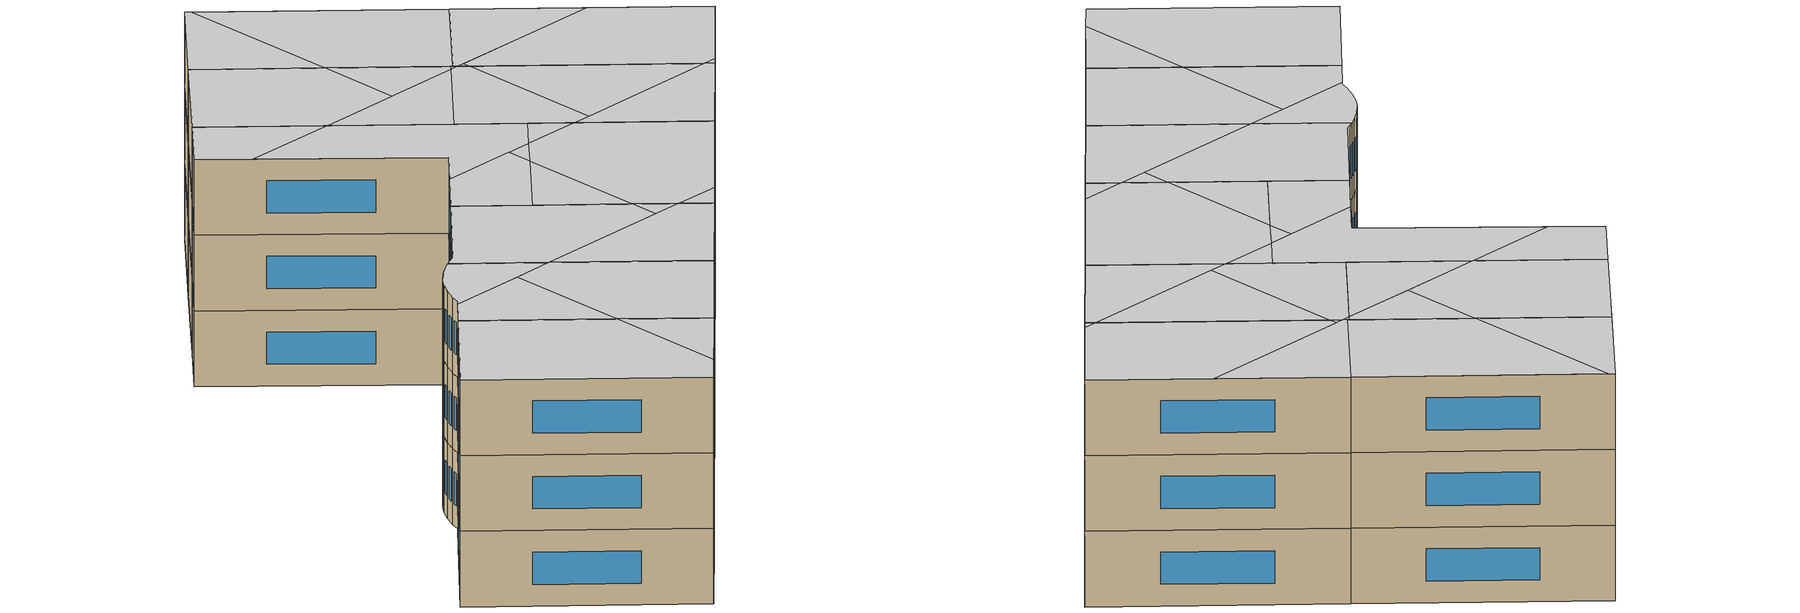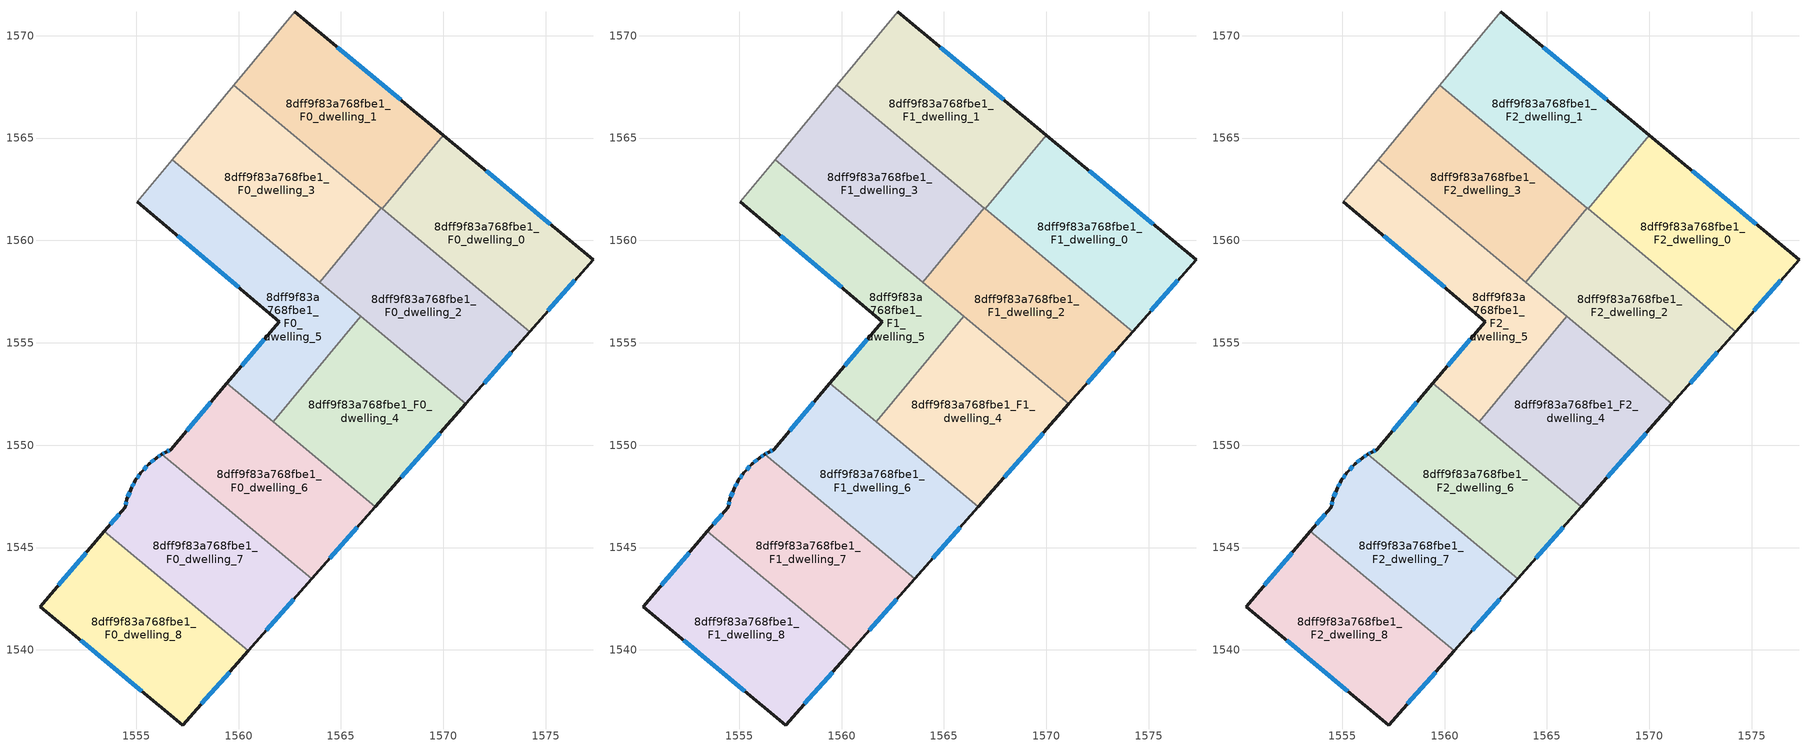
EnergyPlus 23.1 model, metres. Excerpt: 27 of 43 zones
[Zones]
8dff9f83a768fbe1_F0_dwelling_0
 floor ground (EU_floor_Construction): 1577.31,1559.06 1574.22,1555.55 1567.02,1561.54 1570,1565.13 z0
 wall outside (EU_wall_Construction): 1574.22,1555.55 1577.31,1559.06 1570,1565.13 z0:3
 wall to 8dff9f83a768fbe1_F0_dwelling_1 (EU_wall_Construction): 1570,1565.13 1567.02,1561.54 z0:3
 wall to 8dff9f83a768fbe1_F0_dwelling_2 (EU_wall_Construction): 1567.02,1561.54 1574.22,1555.55 z0:3
 window (EU_Window_Construction): 1575.22,1560.79 1572.09,1563.4 / 1575.1,1556.55 1576.43,1558.06 z0.86:2.14
8dff9f83a768fbe1_F0_dwelling_1
 floor ground (EU_floor_Construction): 1570,1565.13 1567.02,1561.54 1559.76,1567.57 1562.74,1571.17 z0
 wall outside (EU_wall_Construction): 1570,1565.13 1562.74,1571.17 z0:3
 wall adiabatic (EU_wall_Construction): 1562.74,1571.17 1559.76,1567.57 z0:3
 wall to 8dff9f83a768fbe1_F0_dwelling_3 (EU_wall_Construction): 1559.76,1567.57 1566.97,1561.58 z0:3
 wall to 8dff9f83a768fbe1_F0_dwelling_2 (EU_wall_Construction): 1566.97,1561.58 1567.02,1561.54 z0:3
 window (EU_Window_Construction): 1567.93,1566.86 1564.82,1569.45 z0.86:2.14
8dff9f83a768fbe1_F0_dwelling_2
 floor ground (EU_floor_Construction): 1574.22,1555.55 1571.11,1552.02 1563.96,1557.96 1566.97,1561.58 z0
 wall outside (EU_wall_Construction): 1571.11,1552.02 1574.22,1555.55 z0:3
 wall to 8dff9f83a768fbe1_F0_dwelling_4 (EU_wall_Construction): 1565.97,1556.29 1571.11,1552.02 z0:3
 wall to 8dff9f83a768fbe1_F0_dwelling_3 (EU_wall_Construction): 1566.97,1561.58 1563.96,1557.96 z0:3
 wall to 8dff9f83a768fbe1_F0_dwelling_5 (EU_wall_Construction): 1563.96,1557.96 1565.97,1556.29 z0:3
 window (EU_Window_Construction): 1572,1553.03 1573.33,1554.54 z0.86:2.14
8dff9f83a768fbe1_F0_dwelling_3
 floor ground (EU_floor_Construction): 1566.97,1561.58 1563.96,1557.96 1556.75,1563.95 1559.76,1567.57 z0
 wall adiabatic (EU_wall_Construction): 1559.76,1567.57 1556.75,1563.95 z0:3
 wall to 8dff9f83a768fbe1_F0_dwelling_5 (EU_wall_Construction): 1556.75,1563.95 1563.96,1557.96 z0:3
8dff9f83a768fbe1_F0_dwelling_4
 floor ground (EU_floor_Construction): 1571.11,1552.02 1566.68,1546.99 1561.69,1551.14 1565.97,1556.29 z0
 wall outside (EU_wall_Construction): 1566.68,1546.99 1571.11,1552.02 z0:3
 wall to 8dff9f83a768fbe1_F0_dwelling_5 (EU_wall_Construction): 1565.97,1556.29 1561.69,1551.14 z0:3
 wall to 8dff9f83a768fbe1_F0_dwelling_6 (EU_wall_Construction): 1561.69,1551.14 1566.68,1546.99 z0:3
 window (EU_Window_Construction): 1567.94,1548.43 1569.84,1550.58 z0.86:2.14
8dff9f83a768fbe1_F0_dwelling_5
 floor ground (EU_floor_Construction): 1565.97,1556.29 1561.69,1551.14 1559.43,1553.02 1561.98,1556.03 1555.05,1561.89 1556.75,1563.95 z0
 wall outside (EU_wall_Construction): 1555.05,1561.89 1561.98,1556.03 1559.43,1553.02 z0:3
 wall adiabatic (EU_wall_Construction): 1556.75,1563.95 1555.05,1561.89 z0:3
 wall to 8dff9f83a768fbe1_F0_dwelling_6 (EU_wall_Construction): 1559.43,1553.02 1561.69,1551.14 z0:3
 window (EU_Window_Construction): 1561.25,1555.17 1560.16,1553.88 / 1557.03,1560.22 1560,1557.71 z0.86:2.14
8dff9f83a768fbe1_F0_dwelling_6
 floor ground (EU_floor_Construction): 1566.68,1546.99 1563.57,1543.47 1556.25,1549.55 1556.43,1549.66 1556.69,1549.79 1559.43,1553.02 z0
 wall outside (EU_wall_Construction): 1559.43,1553.02 1556.69,1549.79 1556.43,1549.66 1556.25,1549.55 / 1563.57,1543.47 1566.68,1546.99 z0:3
 wall to 8dff9f83a768fbe1_F0_dwelling_7 (EU_wall_Construction): 1556.25,1549.55 1563.57,1543.47 z0:3
 window (EU_Window_Construction): 1556.62,1549.75 1556.5,1549.7 / 1558.65,1552.09 1557.47,1550.71 / 1564.46,1544.47 1565.79,1545.98 / 1556.38,1549.63 1556.3,1549.58 z0.86:2.14
8dff9f83a768fbe1_F0_dwelling_7
 floor ground (EU_floor_Construction): 1563.57,1543.47 1560.47,1539.96 1553.45,1545.8 1554.45,1546.97 1554.55,1547.35 1554.72,1547.83 1554.96,1548.28 1555.23,1548.65 1555.26,1548.69 1555.61,1549.07 1556,1549.39 1556.25,1549.55 z0
 wall outside (EU_wall_Construction): 1556.25,1549.55 1556,1549.39 1555.61,1549.07 1555.26,1548.69 1555.23,1548.65 1554.96,1548.28 1554.72,1547.83 1554.55,1547.35 1554.45,1546.97 1553.45,1545.8 / 1560.47,1539.96 1563.57,1543.47 z0:3
 wall to 8dff9f83a768fbe1_F0_dwelling_8 (EU_wall_Construction): 1553.45,1545.8 1560.47,1539.96 z0:3
 window (EU_Window_Construction): 1554.52,1547.24 1554.48,1547.08 / 1554.67,1547.69 1554.6,1547.49 / 1554.89,1548.15 1554.79,1547.96 / 1555.15,1548.55 1555.04,1548.39 / 1555.51,1548.96 1555.36,1548.8 / 1555.89,1549.3 1555.72,1549.16 / 1556.18,1549.5 1556.07,1549.44 / 1561.36,1540.96 1562.69,1542.46 / 1554.17,1546.64 1553.73,1546.13 z0.86:2.14
8dff9f83a768fbe1_F0_dwelling_8
 floor ground (EU_floor_Construction): 1560.47,1539.96 1557.27,1536.32 1550.3,1542.12 1553.45,1545.8 z0
 wall outside (EU_wall_Construction): 1553.45,1545.8 1550.3,1542.12 1557.27,1536.32 1560.47,1539.96 z0:3
 window (EU_Window_Construction): 1558.18,1537.36 1559.56,1538.92 / 1552.29,1540.46 1555.28,1537.97 / 1552.55,1544.75 1551.2,1543.17 z0.86:2.14
8dff9f83a768fbe1_F1_dwelling_0
 floor to 8dff9f83a768fbe1_F0_dwelling_0 (EU_floor_Construction): 1577.31,1559.06 1574.22,1555.55 1567.02,1561.54 1570,1565.13 z3
 wall outside (EU_wall_Construction): 1574.22,1555.55 1577.31,1559.06 1570,1565.13 z3:6
 wall to 8dff9f83a768fbe1_F1_dwelling_1 (EU_wall_Construction): 1570,1565.13 1567.02,1561.54 z3:6
 wall to 8dff9f83a768fbe1_F1_dwelling_2 (EU_wall_Construction): 1567.02,1561.54 1574.22,1555.55 z3:6
 window (EU_Window_Construction): 1575.22,1560.79 1572.09,1563.4 / 1575.1,1556.55 1576.43,1558.06 z3.86:5.14
8dff9f83a768fbe1_F1_dwelling_1
 floor to 8dff9f83a768fbe1_F0_dwelling_1 (EU_floor_Construction): 1570,1565.13 1567.02,1561.54 1559.76,1567.57 1562.74,1571.17 z3
 wall outside (EU_wall_Construction): 1570,1565.13 1562.74,1571.17 z3:6
 wall adiabatic (EU_wall_Construction): 1562.74,1571.17 1559.76,1567.57 z3:6
 wall to 8dff9f83a768fbe1_F1_dwelling_3 (EU_wall_Construction): 1559.76,1567.57 1566.97,1561.58 z3:6
 wall to 8dff9f83a768fbe1_F1_dwelling_2 (EU_wall_Construction): 1566.97,1561.58 1567.02,1561.54 z3:6
 window (EU_Window_Construction): 1567.93,1566.86 1564.82,1569.45 z3.86:5.14
8dff9f83a768fbe1_F1_dwelling_2
 floor to 8dff9f83a768fbe1_F0_dwelling_2 (EU_floor_Construction): 1574.22,1555.55 1571.11,1552.02 1563.96,1557.96 1566.97,1561.58 z3
 wall outside (EU_wall_Construction): 1571.11,1552.02 1574.22,1555.55 z3:6
 wall to 8dff9f83a768fbe1_F1_dwelling_4 (EU_wall_Construction): 1565.97,1556.29 1571.11,1552.02 z3:6
 wall to 8dff9f83a768fbe1_F1_dwelling_3 (EU_wall_Construction): 1566.97,1561.58 1563.96,1557.96 z3:6
 wall to 8dff9f83a768fbe1_F1_dwelling_5 (EU_wall_Construction): 1563.96,1557.96 1565.97,1556.29 z3:6
 window (EU_Window_Construction): 1572,1553.03 1573.33,1554.54 z3.86:5.14
8dff9f83a768fbe1_F1_dwelling_3
 floor to 8dff9f83a768fbe1_F0_dwelling_3 (EU_floor_Construction): 1566.97,1561.58 1563.96,1557.96 1556.75,1563.95 1559.76,1567.57 z3
 wall adiabatic (EU_wall_Construction): 1559.76,1567.57 1556.75,1563.95 z3:6
 wall to 8dff9f83a768fbe1_F1_dwelling_5 (EU_wall_Construction): 1556.75,1563.95 1563.96,1557.96 z3:6
8dff9f83a768fbe1_F1_dwelling_4
 floor to 8dff9f83a768fbe1_F0_dwelling_4 (EU_floor_Construction): 1571.11,1552.02 1566.68,1546.99 1561.69,1551.14 1565.97,1556.29 z3
 wall outside (EU_wall_Construction): 1566.68,1546.99 1571.11,1552.02 z3:6
 wall to 8dff9f83a768fbe1_F1_dwelling_5 (EU_wall_Construction): 1565.97,1556.29 1561.69,1551.14 z3:6
 wall to 8dff9f83a768fbe1_F1_dwelling_6 (EU_wall_Construction): 1561.69,1551.14 1566.68,1546.99 z3:6
 window (EU_Window_Construction): 1567.94,1548.43 1569.84,1550.58 z3.86:5.14
8dff9f83a768fbe1_F1_dwelling_5
 floor to 8dff9f83a768fbe1_F0_dwelling_5 (EU_floor_Construction): 1565.97,1556.29 1561.69,1551.14 1559.43,1553.02 1561.98,1556.03 1555.05,1561.89 1556.75,1563.95 z3
 wall outside (EU_wall_Construction): 1555.05,1561.89 1561.98,1556.03 1559.43,1553.02 z3:6
 wall adiabatic (EU_wall_Construction): 1556.75,1563.95 1555.05,1561.89 z3:6
 wall to 8dff9f83a768fbe1_F1_dwelling_6 (EU_wall_Construction): 1559.43,1553.02 1561.69,1551.14 z3:6
 window (EU_Window_Construction): 1561.25,1555.17 1560.16,1553.88 / 1557.03,1560.22 1560,1557.71 z3.86:5.14
8dff9f83a768fbe1_F1_dwelling_6
 floor to 8dff9f83a768fbe1_F0_dwelling_6 (EU_floor_Construction): 1566.68,1546.99 1563.57,1543.47 1556.25,1549.55 1556.43,1549.66 1556.69,1549.79 1559.43,1553.02 z3
 wall outside (EU_wall_Construction): 1559.43,1553.02 1556.69,1549.79 1556.43,1549.66 1556.25,1549.55 / 1563.57,1543.47 1566.68,1546.99 z3:6
 wall to 8dff9f83a768fbe1_F1_dwelling_7 (EU_wall_Construction): 1556.25,1549.55 1563.57,1543.47 z3:6
 window (EU_Window_Construction): 1556.62,1549.75 1556.5,1549.7 / 1558.65,1552.09 1557.47,1550.71 / 1564.46,1544.47 1565.79,1545.98 / 1556.38,1549.63 1556.3,1549.58 z3.86:5.14
8dff9f83a768fbe1_F1_dwelling_7
 floor to 8dff9f83a768fbe1_F0_dwelling_7 (EU_floor_Construction): 1563.57,1543.47 1560.47,1539.96 1553.45,1545.8 1554.45,1546.97 1554.55,1547.35 1554.72,1547.83 1554.96,1548.28 1555.23,1548.65 1555.26,1548.69 1555.61,1549.07 1556,1549.39 1556.25,1549.55 z3
 wall outside (EU_wall_Construction): 1556.25,1549.55 1556,1549.39 1555.61,1549.07 1555.26,1548.69 1555.23,1548.65 1554.96,1548.28 1554.72,1547.83 1554.55,1547.35 1554.45,1546.97 1553.45,1545.8 / 1560.47,1539.96 1563.57,1543.47 z3:6
 wall to 8dff9f83a768fbe1_F1_dwelling_8 (EU_wall_Construction): 1553.45,1545.8 1560.47,1539.96 z3:6
 window (EU_Window_Construction): 1554.52,1547.24 1554.48,1547.08 / 1554.67,1547.69 1554.6,1547.49 / 1554.89,1548.15 1554.79,1547.96 / 1555.15,1548.55 1555.04,1548.39 / 1555.51,1548.96 1555.36,1548.8 / 1555.89,1549.3 1555.72,1549.16 / 1556.18,1549.5 1556.07,1549.44 / 1561.36,1540.96 1562.69,1542.46 / 1554.17,1546.64 1553.73,1546.13 z3.86:5.14
8dff9f83a768fbe1_F1_dwelling_8
 floor to 8dff9f83a768fbe1_F0_dwelling_8 (EU_floor_Construction): 1560.47,1539.96 1557.27,1536.32 1550.3,1542.12 1553.45,1545.8 z3
 wall outside (EU_wall_Construction): 1553.45,1545.8 1550.3,1542.12 1557.27,1536.32 1560.47,1539.96 z3:6
 window (EU_Window_Construction): 1558.18,1537.36 1559.56,1538.92 / 1552.29,1540.46 1555.28,1537.97 / 1552.55,1544.75 1551.2,1543.17 z3.86:5.14
8dff9f83a768fbe1_F2_dwelling_0
 floor to 8dff9f83a768fbe1_F1_dwelling_0 (EU_floor_Construction): 1577.31,1559.06 1574.22,1555.55 1567.02,1561.54 1570,1565.13 z6
 wall outside (EU_wall_Construction): 1574.22,1555.55 1577.31,1559.06 1570,1565.13 z6:9
 wall to 8dff9f83a768fbe1_F2_dwelling_1 (EU_wall_Construction): 1570,1565.13 1567.02,1561.54 z6:9
 wall to 8dff9f83a768fbe1_F2_dwelling_2 (EU_wall_Construction): 1567.02,1561.54 1574.22,1555.55 z6:9
 window (EU_Window_Construction): 1575.22,1560.79 1572.09,1563.4 / 1575.1,1556.55 1576.43,1558.06 z6.86:8.14
 ceiling to 8dff9f83a768fbe1_F3_dwelling_2 (EU_floor_Construction): 1574.48,1555.84 1577.31,1559.06 1573.78,1562 1567.46,1561.46 1567.49,1561.15 1573.92,1555.8 z9
 ceiling to 8dff9f83a768fbe1_F3_dwelling_4 (EU_floor_Construction): 1574.22,1555.55 1574.48,1555.84 1573.92,1555.8 z9
 ceiling to 8dff9f83a768fbe1_F3_dwelling_0 (EU_floor_Construction): 1573.78,1562 1570,1565.13 1567.02,1561.54 1567.15,1561.43 z9
 ceiling to 8dff9f83a768fbe1_F3_dwelling_3 (EU_floor_Construction): 1567.49,1561.15 1567.46,1561.46 1567.15,1561.43 z9
8dff9f83a768fbe1_F2_dwelling_1
 floor to 8dff9f83a768fbe1_F1_dwelling_1 (EU_floor_Construction): 1570,1565.13 1567.02,1561.54 1559.76,1567.57 1562.74,1571.17 z6
 wall outside (EU_wall_Construction): 1570,1565.13 1562.74,1571.17 z6:9
 wall adiabatic (EU_wall_Construction): 1562.74,1571.17 1559.76,1567.57 z6:9
 wall to 8dff9f83a768fbe1_F2_dwelling_3 (EU_wall_Construction): 1559.76,1567.57 1566.97,1561.58 z6:9
 wall to 8dff9f83a768fbe1_F2_dwelling_2 (EU_wall_Construction): 1566.97,1561.58 1567.02,1561.54 z6:9
 window (EU_Window_Construction): 1567.93,1566.86 1564.82,1569.45 z6.86:8.14
 ceiling to 8dff9f83a768fbe1_F3_dwelling_0 (EU_floor_Construction): 1567.02,1561.54 1570,1565.13 1562.94,1571 1563.5,1564.47 z9
 ceiling to 8dff9f83a768fbe1_F3_dwelling_1 (EU_floor_Construction): 1563.5,1564.47 1562.94,1571 1562.74,1571.17 1559.76,1567.57 z9
8dff9f83a768fbe1_F2_dwelling_2
 floor to 8dff9f83a768fbe1_F1_dwelling_2 (EU_floor_Construction): 1574.22,1555.55 1571.11,1552.02 1563.96,1557.96 1566.97,1561.58 z6
 wall outside (EU_wall_Construction): 1571.11,1552.02 1574.22,1555.55 z6:9
 wall to 8dff9f83a768fbe1_F2_dwelling_4 (EU_wall_Construction): 1565.97,1556.29 1571.11,1552.02 z6:9
 wall to 8dff9f83a768fbe1_F2_dwelling_3 (EU_wall_Construction): 1566.97,1561.58 1563.96,1557.96 z6:9
 wall to 8dff9f83a768fbe1_F2_dwelling_5 (EU_wall_Construction): 1563.96,1557.96 1565.97,1556.29 z6:9
 window (EU_Window_Construction): 1572,1553.03 1573.33,1554.54 z6.86:8.14
 ceiling to 8dff9f83a768fbe1_F3_dwelling_3 (EU_floor_Construction): 1567.99,1555.29 1567.49,1561.15 1567.15,1561.43 1566.82,1561.41 1563.96,1557.96 1567.24,1555.23 z9
 ceiling to 8dff9f83a768fbe1_F3_dwelling_2 (EU_floor_Construction): 1573.92,1555.8 1567.49,1561.15 1567.99,1555.29 z9
 ceiling to 8dff9f83a768fbe1_F3_dwelling_4 (EU_floor_Construction): 1571.11,1552.02 1574.22,1555.55 1573.92,1555.8 1567.24,1555.23 z9
 ceiling to 8dff9f83a768fbe1_F3_dwelling_0 (EU_floor_Construction): 1567.15,1561.43 1566.97,1561.58 1566.82,1561.41 z9
8dff9f83a768fbe1_F2_dwelling_3
 floor to 8dff9f83a768fbe1_F1_dwelling_3 (EU_floor_Construction): 1566.97,1561.58 1563.96,1557.96 1556.75,1563.95 1559.76,1567.57 z6
 wall adiabatic (EU_wall_Construction): 1559.76,1567.57 1556.75,1563.95 z6:9
 wall to 8dff9f83a768fbe1_F2_dwelling_5 (EU_wall_Construction): 1556.75,1563.95 1563.96,1557.96 z6:9
 ceiling to 8dff9f83a768fbe1_F3_dwelling_1 (EU_floor_Construction): 1563.78,1561.15 1563.5,1564.47 1559.76,1567.57 1556.75,1563.95 1560.46,1560.87 z9
 ceiling to 8dff9f83a768fbe1_F3_dwelling_3 (EU_floor_Construction): 1563.96,1557.96 1566.82,1561.41 1560.46,1560.87 z9
 ceiling to 8dff9f83a768fbe1_F3_dwelling_0 (EU_floor_Construction): 1566.82,1561.41 1566.97,1561.58 1563.5,1564.47 1563.78,1561.15 z9
8dff9f83a768fbe1_F2_dwelling_4
 floor to 8dff9f83a768fbe1_F1_dwelling_4 (EU_floor_Construction): 1571.11,1552.02 1566.68,1546.99 1561.69,1551.14 1565.97,1556.29 z6
 wall outside (EU_wall_Construction): 1566.68,1546.99 1571.11,1552.02 z6:9
 wall to 8dff9f83a768fbe1_F2_dwelling_5 (EU_wall_Construction): 1565.97,1556.29 1561.69,1551.14 z6:9
 wall to 8dff9f83a768fbe1_F2_dwelling_6 (EU_wall_Construction): 1561.69,1551.14 1566.68,1546.99 z6:9
 window (EU_Window_Construction): 1567.94,1548.43 1569.84,1550.58 z6.86:8.14
 ceiling to 8dff9f83a768fbe1_F3_dwelling_4 (EU_floor_Construction): 1567.53,1547.96 1571.11,1552.02 1567.24,1555.23 1564.92,1555.03 1563.98,1553.9 1564.41,1548.88 1565.7,1547.81 z9
 ceiling to 8dff9f83a768fbe1_F3_dwelling_6 (EU_floor_Construction): 1566.68,1546.99 1567.53,1547.96 1565.7,1547.81 z9
 ceiling to 8dff9f83a768fbe1_F3_dwelling_5 (EU_floor_Construction): 1564.41,1548.88 1563.98,1553.9 1561.69,1551.14 z9
 ceiling to 8dff9f83a768fbe1_F3_dwelling_3 (EU_floor_Construction): 1567.24,1555.23 1565.97,1556.29 1564.92,1555.03 z9
8dff9f83a768fbe1_F2_dwelling_5
 floor to 8dff9f83a768fbe1_F1_dwelling_5 (EU_floor_Construction): 1565.97,1556.29 1561.69,1551.14 1559.43,1553.02 1561.98,1556.03 1555.05,1561.89 1556.75,1563.95 z6
 wall outside (EU_wall_Construction): 1555.05,1561.89 1561.98,1556.03 1559.43,1553.02 z6:9
 wall adiabatic (EU_wall_Construction): 1556.75,1563.95 1555.05,1561.89 z6:9
 wall to 8dff9f83a768fbe1_F2_dwelling_6 (EU_wall_Construction): 1559.43,1553.02 1561.69,1551.14 z6:9
 window (EU_Window_Construction): 1561.25,1555.17 1560.16,1553.88 / 1557.03,1560.22 1560,1557.71 z6.86:8.14
 ceiling to 8dff9f83a768fbe1_F3_dwelling_5 (EU_floor_Construction): 1561.69,1551.14 1563.98,1553.9 1563.9,1554.95 1560.84,1554.69 1559.43,1553.02 z9
 ceiling to 8dff9f83a768fbe1_F3_dwelling_3 (EU_floor_Construction): 1564.92,1555.03 1565.97,1556.29 1560.46,1560.87 1556.65,1560.54 1561.98,1556.03 1560.84,1554.69 z9
 ceiling to 8dff9f83a768fbe1_F3_dwelling_1 (EU_floor_Construction): 1560.46,1560.87 1556.75,1563.95 1555.05,1561.89 1556.65,1560.54 z9
 ceiling to 8dff9f83a768fbe1_F3_dwelling_4 (EU_floor_Construction): 1563.98,1553.9 1564.92,1555.03 1563.9,1554.95 z9
8dff9f83a768fbe1_F2_dwelling_6
 floor to 8dff9f83a768fbe1_F1_dwelling_6 (EU_floor_Construction): 1566.68,1546.99 1563.57,1543.47 1556.25,1549.55 1556.43,1549.66 1556.69,1549.79 1559.43,1553.02 z6
 wall outside (EU_wall_Construction): 1559.43,1553.02 1556.69,1549.79 1556.43,1549.66 1556.25,1549.55 / 1563.57,1543.47 1566.68,1546.99 z6:9
 wall to 8dff9f83a768fbe1_F2_dwelling_7 (EU_wall_Construction): 1556.25,1549.55 1563.57,1543.47 z6:9
 window (EU_Window_Construction): 1556.62,1549.75 1556.5,1549.7 / 1558.65,1552.09 1557.47,1550.71 / 1564.46,1544.47 1565.79,1545.98 / 1556.38,1549.63 1556.3,1549.58 z6.86:8.14
 ceiling to 8dff9f83a768fbe1_F3_dwelling_6 (EU_floor_Construction): 1563.57,1543.47 1566.68,1546.99 1565.7,1547.81 1559.03,1547.24 z9
 ceiling to 8dff9f83a768fbe1_F3_dwelling_5 (EU_floor_Construction): 1564.51,1547.71 1564.41,1548.88 1559.43,1553.02 1556.69,1549.79 1556.43,1549.66 1556.25,1549.55 1559.03,1547.24 z9
 ceiling to 8dff9f83a768fbe1_F3_dwelling_4 (EU_floor_Construction): 1565.7,1547.81 1564.41,1548.88 1564.51,1547.71 z9
8dff9f83a768fbe1_F2_dwelling_7
 floor to 8dff9f83a768fbe1_F1_dwelling_7 (EU_floor_Construction): 1563.57,1543.47 1560.47,1539.96 1553.45,1545.8 1554.45,1546.97 1554.55,1547.35 1554.72,1547.83 1554.96,1548.28 1555.23,1548.65 1555.26,1548.69 1555.61,1549.07 1556,1549.39 1556.25,1549.55 z6
 wall outside (EU_wall_Construction): 1556.25,1549.55 1556,1549.39 1555.61,1549.07 1555.26,1548.69 1555.23,1548.65 1554.96,1548.28 1554.72,1547.83 1554.55,1547.35 1554.45,1546.97 1553.45,1545.8 / 1560.47,1539.96 1563.57,1543.47 z6:9
 wall to 8dff9f83a768fbe1_F2_dwelling_8 (EU_wall_Construction): 1553.45,1545.8 1560.47,1539.96 z6:9
 window (EU_Window_Construction): 1554.52,1547.24 1554.48,1547.08 / 1554.67,1547.69 1554.6,1547.49 / 1554.89,1548.15 1554.79,1547.96 / 1555.15,1548.55 1555.04,1548.39 / 1555.51,1548.96 1555.36,1548.8 / 1555.89,1549.3 1555.72,1549.16 / 1556.18,1549.5 1556.07,1549.44 / 1561.36,1540.96 1562.69,1542.46 / 1554.17,1546.64 1553.73,1546.13 z6.86:8.14
 ceiling to 8dff9f83a768fbe1_F3_dwelling_7 (EU_floor_Construction): 1557.81,1542.17 1557.39,1547.1 1554.34,1546.84 1553.45,1545.8 z9
 ceiling to 8dff9f83a768fbe1_F3_dwelling_6 (EU_floor_Construction): 1560.47,1539.96 1563.57,1543.47 1559.03,1547.24 1557.39,1547.1 1557.81,1542.17 z9
 ceiling to 8dff9f83a768fbe1_F3_dwelling_5 (EU_floor_Construction): 1559.03,1547.24 1556.25,1549.55 1556,1549.39 1555.61,1549.07 1555.26,1548.69 1555.23,1548.65 1554.96,1548.28 1554.72,1547.83 1554.55,1547.35 1554.45,1546.97 1554.34,1546.84 z9
8dff9f83a768fbe1_F2_dwelling_8
 floor to 8dff9f83a768fbe1_F1_dwelling_8 (EU_floor_Construction): 1560.47,1539.96 1557.27,1536.32 1550.3,1542.12 1553.45,1545.8 z6
 wall outside (EU_wall_Construction): 1553.45,1545.8 1550.3,1542.12 1557.27,1536.32 1560.47,1539.96 z6:9
 window (EU_Window_Construction): 1558.18,1537.36 1559.56,1538.92 / 1552.29,1540.46 1555.28,1537.97 / 1552.55,1544.75 1551.2,1543.17 z6.86:8.14
 ceiling to 8dff9f83a768fbe1_F3_dwelling_7 (EU_floor_Construction): 1557.27,1536.32 1558.21,1537.39 1557.81,1542.17 1553.45,1545.8 1550.3,1542.12 z9
 ceiling to 8dff9f83a768fbe1_F3_dwelling_6 (EU_floor_Construction): 1558.21,1537.39 1560.47,1539.96 1557.81,1542.17 z9
[Building]
EU S2 Campaign: North Axis=0; Terrain=City; Solar Distribution=FullExterior
[Site:Location]
Helsinki-Vantaa.AP: Latitude=60.317; Longitude=24.963; Time Zone=2; Elevation=54.6
[SizingPeriod:WeatherFileDays]
AnnualSizingPeriod: Begin Month=1; Begin Day of Month=1; End Month=12; End Day of Month=31; Day of Week for Start Day=Monday; Use Weather File Daylight Saving Period=No; Use Weather File Rain and Snow Indicators=No
[MATERIAL]
EU_InternalMass_Material: Roughness=MediumRough; Thickness=0.1; Conductivity=1; Density=1800; Specific Heat=900; Thermal Absorptance=0.9; Solar Absorptance=0.7; Visible Absorptance=0.7
[MATERIAL:NOMASS] Roughness=MediumRough; Thermal Absorptance=0.9; Solar Absorptance=0.7; Visible Absorptance=0.7
Name | Thermal Resistance
EU_wall_NoMass | 1.10183
EU_floor_NoMass | 1.70606
[WINDOWMATERIAL:SIMPLEGLAZINGSYSTEM]
EU_Window_SimpleGlazing: UFactor=3.11035; Solar Heat Gain Coefficient=0.8; Visible Transmittance=0.8
[CONSTRUCTION]
EU_wall_Construction: EU_wall_NoMass
EU_floor_Construction: EU_floor_NoMass
EU_Window_Construction: EU_Window_SimpleGlazing
EU_InternalMass_Construction: EU_InternalMass_Material
[ZONE] Type=1; Multiplier=1; Ceiling Height=autocalculate; Floor Area=autocalculate; Part of Total Floor Area=Yes
Name | Volume
8dff9f83a768fbe1_F0_dwelling_0; 8dff9f83a768fbe1_F1_dwelling_0; 8dff9f83a768fbe1_F2_dwelling_0 | 132.3
8dff9f83a768fbe1_F0_dwelling_1; 8dff9f83a768fbe1_F1_dwelling_1; 8dff9f83a768fbe1_F2_dwelling_1 | 132.289
8dff9f83a768fbe1_F0_dwelling_2; 8dff9f83a768fbe1_F1_dwelling_2; 8dff9f83a768fbe1_F2_dwelling_2 | 132.344
8dff9f83a768fbe1_F0_dwelling_3; 8dff9f83a768fbe1_F1_dwelling_3; 8dff9f83a768fbe1_F2_dwelling_3 | 132.332
8dff9f83a768fbe1_F0_dwelling_4; 8dff9f83a768fbe1_F1_dwelling_4; 8dff9f83a768fbe1_F2_dwelling_4 | 132.286
8dff9f83a768fbe1_F0_dwelling_5; 8dff9f83a768fbe1_F1_dwelling_5; 8dff9f83a768fbe1_F2_dwelling_5 | 132.292
8dff9f83a768fbe1_F0_dwelling_6; 8dff9f83a768fbe1_F1_dwelling_6; 8dff9f83a768fbe1_F2_dwelling_6 | 132.311
8dff9f83a768fbe1_F0_dwelling_7; 8dff9f83a768fbe1_F1_dwelling_7; 8dff9f83a768fbe1_F2_dwelling_7; 8dff9f83a768fbe1_F0_dwelling_8; 8dff9f83a768fbe1_F1_dwelling_8; 8dff9f83a768fbe1_F2_dwelling_8 | 132.308
[INTERNALMASS] Construction=EU_InternalMass_Construction
Name | Zone or ZoneList | Surface Area
8dff9f83a768fbe1_F0_dwelling_0_EU_InternalMass | 8dff9f83a768fbe1_F0_dwelling_0 | 44.1002
8dff9f83a768fbe1_F0_dwelling_1_EU_InternalMass | 8dff9f83a768fbe1_F0_dwelling_1 | 44.0974
8dff9f83a768fbe1_F0_dwelling_2_EU_InternalMass | 8dff9f83a768fbe1_F0_dwelling_2 | 44.1145
8dff9f83a768fbe1_F0_dwelling_3_EU_InternalMass | 8dff9f83a768fbe1_F0_dwelling_3 | 44.1109
8dff9f83a768fbe1_F0_dwelling_4_EU_InternalMass | 8dff9f83a768fbe1_F0_dwelling_4 | 44.096
8dff9f83a768fbe1_F0_dwelling_5_EU_InternalMass | 8dff9f83a768fbe1_F0_dwelling_5 | 44.0975
8dff9f83a768fbe1_F0_dwelling_6_EU_InternalMass | 8dff9f83a768fbe1_F0_dwelling_6 | 44.1036
8dff9f83a768fbe1_F0_dwelling_7_EU_InternalMass | 8dff9f83a768fbe1_F0_dwelling_7 | 44.1023
8dff9f83a768fbe1_F0_dwelling_8_EU_InternalMass | 8dff9f83a768fbe1_F0_dwelling_8 | 44.1028
8dff9f83a768fbe1_F1_dwelling_0_EU_InternalMass | 8dff9f83a768fbe1_F1_dwelling_0 | 44.1002
8dff9f83a768fbe1_F1_dwelling_1_EU_InternalMass | 8dff9f83a768fbe1_F1_dwelling_1 | 44.0974
8dff9f83a768fbe1_F1_dwelling_2_EU_InternalMass | 8dff9f83a768fbe1_F1_dwelling_2 | 44.1145
8dff9f83a768fbe1_F1_dwelling_3_EU_InternalMass | 8dff9f83a768fbe1_F1_dwelling_3 | 44.1109
8dff9f83a768fbe1_F1_dwelling_4_EU_InternalMass | 8dff9f83a768fbe1_F1_dwelling_4 | 44.096
8dff9f83a768fbe1_F1_dwelling_5_EU_InternalMass | 8dff9f83a768fbe1_F1_dwelling_5 | 44.0975
8dff9f83a768fbe1_F1_dwelling_6_EU_InternalMass | 8dff9f83a768fbe1_F1_dwelling_6 | 44.1036
8dff9f83a768fbe1_F1_dwelling_7_EU_InternalMass | 8dff9f83a768fbe1_F1_dwelling_7 | 44.1023
8dff9f83a768fbe1_F1_dwelling_8_EU_InternalMass | 8dff9f83a768fbe1_F1_dwelling_8 | 44.1028
8dff9f83a768fbe1_F2_dwelling_0_EU_InternalMass | 8dff9f83a768fbe1_F2_dwelling_0 | 44.1002
8dff9f83a768fbe1_F2_dwelling_1_EU_InternalMass | 8dff9f83a768fbe1_F2_dwelling_1 | 44.0974
8dff9f83a768fbe1_F2_dwelling_2_EU_InternalMass | 8dff9f83a768fbe1_F2_dwelling_2 | 44.1145
8dff9f83a768fbe1_F2_dwelling_3_EU_InternalMass | 8dff9f83a768fbe1_F2_dwelling_3 | 44.1109
8dff9f83a768fbe1_F2_dwelling_4_EU_InternalMass | 8dff9f83a768fbe1_F2_dwelling_4 | 44.096
8dff9f83a768fbe1_F2_dwelling_5_EU_InternalMass | 8dff9f83a768fbe1_F2_dwelling_5 | 44.0975
8dff9f83a768fbe1_F2_dwelling_6_EU_InternalMass | 8dff9f83a768fbe1_F2_dwelling_6 | 44.1036
8dff9f83a768fbe1_F2_dwelling_7_EU_InternalMass | 8dff9f83a768fbe1_F2_dwelling_7 | 44.1023
8dff9f83a768fbe1_F2_dwelling_8_EU_InternalMass | 8dff9f83a768fbe1_F2_dwelling_8 | 44.1028
[OTHEREQUIPMENT] Fuel Type=Electricity; Design Level Calculation Method=Watts/Area; Power per Zone Floor Area=1; Fraction Latent=0; Fraction Radiant=0; Fraction Lost=0; Carbon Dioxide Generation Rate=0; EndUse Subcategory=EU_Step8_InternalGains
Name | Zone or ZoneList or Space or SpaceList | Schedule
EU_Step8_InternalGain_8dff9f83a768fbe1_F0_dwelling_0_f000 | 8dff9f83a768fbe1_F0_dwelling_0 | EU_Step8_GainSchedule_8dff9f83a768fbe1_F0_dwelling_0_f000
EU_Step8_InternalGain_8dff9f83a768fbe1_F0_dwelling_1_f000 | 8dff9f83a768fbe1_F0_dwelling_1 | EU_Step8_GainSchedule_8dff9f83a768fbe1_F0_dwelling_1_f000
EU_Step8_InternalGain_8dff9f83a768fbe1_F0_dwelling_2_f000 | 8dff9f83a768fbe1_F0_dwelling_2 | EU_Step8_GainSchedule_8dff9f83a768fbe1_F0_dwelling_2_f000
EU_Step8_InternalGain_8dff9f83a768fbe1_F0_dwelling_3_f000 | 8dff9f83a768fbe1_F0_dwelling_3 | EU_Step8_GainSchedule_8dff9f83a768fbe1_F0_dwelling_3_f000
EU_Step8_InternalGain_8dff9f83a768fbe1_F0_dwelling_4_f000 | 8dff9f83a768fbe1_F0_dwelling_4 | EU_Step8_GainSchedule_8dff9f83a768fbe1_F0_dwelling_4_f000
EU_Step8_InternalGain_8dff9f83a768fbe1_F0_dwelling_5_f000 | 8dff9f83a768fbe1_F0_dwelling_5 | EU_Step8_GainSchedule_8dff9f83a768fbe1_F0_dwelling_5_f000
EU_Step8_InternalGain_8dff9f83a768fbe1_F0_dwelling_6_f000 | 8dff9f83a768fbe1_F0_dwelling_6 | EU_Step8_GainSchedule_8dff9f83a768fbe1_F0_dwelling_6_f000
EU_Step8_InternalGain_8dff9f83a768fbe1_F0_dwelling_7_f000 | 8dff9f83a768fbe1_F0_dwelling_7 | EU_Step8_GainSchedule_8dff9f83a768fbe1_F0_dwelling_7_f000
EU_Step8_InternalGain_8dff9f83a768fbe1_F0_dwelling_8_f000 | 8dff9f83a768fbe1_F0_dwelling_8 | EU_Step8_GainSchedule_8dff9f83a768fbe1_F0_dwelling_8_f000
EU_Step8_InternalGain_8dff9f83a768fbe1_F1_dwelling_0_f000 | 8dff9f83a768fbe1_F1_dwelling_0 | EU_Step8_GainSchedule_8dff9f83a768fbe1_F1_dwelling_0_f000
EU_Step8_InternalGain_8dff9f83a768fbe1_F1_dwelling_1_f000 | 8dff9f83a768fbe1_F1_dwelling_1 | EU_Step8_GainSchedule_8dff9f83a768fbe1_F1_dwelling_1_f000
EU_Step8_InternalGain_8dff9f83a768fbe1_F1_dwelling_2_f000 | 8dff9f83a768fbe1_F1_dwelling_2 | EU_Step8_GainSchedule_8dff9f83a768fbe1_F1_dwelling_2_f000
EU_Step8_InternalGain_8dff9f83a768fbe1_F1_dwelling_3_f000 | 8dff9f83a768fbe1_F1_dwelling_3 | EU_Step8_GainSchedule_8dff9f83a768fbe1_F1_dwelling_3_f000
EU_Step8_InternalGain_8dff9f83a768fbe1_F1_dwelling_4_f000 | 8dff9f83a768fbe1_F1_dwelling_4 | EU_Step8_GainSchedule_8dff9f83a768fbe1_F1_dwelling_4_f000
EU_Step8_InternalGain_8dff9f83a768fbe1_F1_dwelling_5_f000 | 8dff9f83a768fbe1_F1_dwelling_5 | EU_Step8_GainSchedule_8dff9f83a768fbe1_F1_dwelling_5_f000
EU_Step8_InternalGain_8dff9f83a768fbe1_F1_dwelling_6_f000 | 8dff9f83a768fbe1_F1_dwelling_6 | EU_Step8_GainSchedule_8dff9f83a768fbe1_F1_dwelling_6_f000
EU_Step8_InternalGain_8dff9f83a768fbe1_F1_dwelling_7_f000 | 8dff9f83a768fbe1_F1_dwelling_7 | EU_Step8_GainSchedule_8dff9f83a768fbe1_F1_dwelling_7_f000
EU_Step8_InternalGain_8dff9f83a768fbe1_F1_dwelling_8_f000 | 8dff9f83a768fbe1_F1_dwelling_8 | EU_Step8_GainSchedule_8dff9f83a768fbe1_F1_dwelling_8_f000
EU_Step8_InternalGain_8dff9f83a768fbe1_F2_dwelling_0_f000 | 8dff9f83a768fbe1_F2_dwelling_0 | EU_Step8_GainSchedule_8dff9f83a768fbe1_F2_dwelling_0_f000
EU_Step8_InternalGain_8dff9f83a768fbe1_F2_dwelling_1_f000 | 8dff9f83a768fbe1_F2_dwelling_1 | EU_Step8_GainSchedule_8dff9f83a768fbe1_F2_dwelling_1_f000
EU_Step8_InternalGain_8dff9f83a768fbe1_F2_dwelling_2_f000 | 8dff9f83a768fbe1_F2_dwelling_2 | EU_Step8_GainSchedule_8dff9f83a768fbe1_F2_dwelling_2_f000
EU_Step8_InternalGain_8dff9f83a768fbe1_F2_dwelling_3_f000 | 8dff9f83a768fbe1_F2_dwelling_3 | EU_Step8_GainSchedule_8dff9f83a768fbe1_F2_dwelling_3_f000
EU_Step8_InternalGain_8dff9f83a768fbe1_F2_dwelling_4_f000 | 8dff9f83a768fbe1_F2_dwelling_4 | EU_Step8_GainSchedule_8dff9f83a768fbe1_F2_dwelling_4_f000
EU_Step8_InternalGain_8dff9f83a768fbe1_F2_dwelling_5_f000 | 8dff9f83a768fbe1_F2_dwelling_5 | EU_Step8_GainSchedule_8dff9f83a768fbe1_F2_dwelling_5_f000
EU_Step8_InternalGain_8dff9f83a768fbe1_F2_dwelling_6_f000 | 8dff9f83a768fbe1_F2_dwelling_6 | EU_Step8_GainSchedule_8dff9f83a768fbe1_F2_dwelling_6_f000
EU_Step8_InternalGain_8dff9f83a768fbe1_F2_dwelling_7_f000 | 8dff9f83a768fbe1_F2_dwelling_7 | EU_Step8_GainSchedule_8dff9f83a768fbe1_F2_dwelling_7_f000
EU_Step8_InternalGain_8dff9f83a768fbe1_F2_dwelling_8_f000 | 8dff9f83a768fbe1_F2_dwelling_8 | EU_Step8_GainSchedule_8dff9f83a768fbe1_F2_dwelling_8_f000
[ZONEVENTILATION:DESIGNFLOWRATE] Schedule=EU_AlwaysOn; Design Flow Rate Calculation Method=AirChanges/Hour; Air Changes per Hour=0.756316; Ventilation Type=Natural; Fan Pressure Rise=0; Fan Total Efficiency=1; Constant Term Coefficient=1; Temperature Term Coefficient=0; Velocity Term Coefficient=0; Velocity Squared Term Coefficient=0; Minimum Indoor Temperature=-100; Maximum Indoor Temperature=100; Delta Temperature=-100; Minimum Outdoor Temperature=-100; Maximum Outdoor Temperature=100; Maximum Wind Speed=40
Name | Zone or ZoneList or Space or SpaceList
EU_ConstantAir_8dff9f83a768fbe1_F0_dwelling_0 | 8dff9f83a768fbe1_F0_dwelling_0
EU_ConstantAir_8dff9f83a768fbe1_F0_dwelling_1 | 8dff9f83a768fbe1_F0_dwelling_1
EU_ConstantAir_8dff9f83a768fbe1_F0_dwelling_2 | 8dff9f83a768fbe1_F0_dwelling_2
EU_ConstantAir_8dff9f83a768fbe1_F0_dwelling_3 | 8dff9f83a768fbe1_F0_dwelling_3
EU_ConstantAir_8dff9f83a768fbe1_F0_dwelling_4 | 8dff9f83a768fbe1_F0_dwelling_4
EU_ConstantAir_8dff9f83a768fbe1_F0_dwelling_5 | 8dff9f83a768fbe1_F0_dwelling_5
EU_ConstantAir_8dff9f83a768fbe1_F0_dwelling_6 | 8dff9f83a768fbe1_F0_dwelling_6
EU_ConstantAir_8dff9f83a768fbe1_F0_dwelling_7 | 8dff9f83a768fbe1_F0_dwelling_7
EU_ConstantAir_8dff9f83a768fbe1_F0_dwelling_8 | 8dff9f83a768fbe1_F0_dwelling_8
EU_ConstantAir_8dff9f83a768fbe1_F1_dwelling_0 | 8dff9f83a768fbe1_F1_dwelling_0
EU_ConstantAir_8dff9f83a768fbe1_F1_dwelling_1 | 8dff9f83a768fbe1_F1_dwelling_1
EU_ConstantAir_8dff9f83a768fbe1_F1_dwelling_2 | 8dff9f83a768fbe1_F1_dwelling_2
EU_ConstantAir_8dff9f83a768fbe1_F1_dwelling_3 | 8dff9f83a768fbe1_F1_dwelling_3
EU_ConstantAir_8dff9f83a768fbe1_F1_dwelling_4 | 8dff9f83a768fbe1_F1_dwelling_4
EU_ConstantAir_8dff9f83a768fbe1_F1_dwelling_5 | 8dff9f83a768fbe1_F1_dwelling_5
EU_ConstantAir_8dff9f83a768fbe1_F1_dwelling_6 | 8dff9f83a768fbe1_F1_dwelling_6
EU_ConstantAir_8dff9f83a768fbe1_F1_dwelling_7 | 8dff9f83a768fbe1_F1_dwelling_7
EU_ConstantAir_8dff9f83a768fbe1_F1_dwelling_8 | 8dff9f83a768fbe1_F1_dwelling_8
EU_ConstantAir_8dff9f83a768fbe1_F2_dwelling_0 | 8dff9f83a768fbe1_F2_dwelling_0
EU_ConstantAir_8dff9f83a768fbe1_F2_dwelling_1 | 8dff9f83a768fbe1_F2_dwelling_1
EU_ConstantAir_8dff9f83a768fbe1_F2_dwelling_2 | 8dff9f83a768fbe1_F2_dwelling_2
EU_ConstantAir_8dff9f83a768fbe1_F2_dwelling_3 | 8dff9f83a768fbe1_F2_dwelling_3
EU_ConstantAir_8dff9f83a768fbe1_F2_dwelling_4 | 8dff9f83a768fbe1_F2_dwelling_4
EU_ConstantAir_8dff9f83a768fbe1_F2_dwelling_5 | 8dff9f83a768fbe1_F2_dwelling_5
EU_ConstantAir_8dff9f83a768fbe1_F2_dwelling_6 | 8dff9f83a768fbe1_F2_dwelling_6
EU_ConstantAir_8dff9f83a768fbe1_F2_dwelling_7 | 8dff9f83a768fbe1_F2_dwelling_7
EU_ConstantAir_8dff9f83a768fbe1_F2_dwelling_8 | 8dff9f83a768fbe1_F2_dwelling_8
[HVACTEMPLATE:THERMOSTAT] Constant Heating Setpoint=20; Constant Cooling Setpoint=50
EU_HeatOnly_8dff9f83a768fbe1_F0_dwelling_0; EU_HeatOnly_8dff9f83a768fbe1_F0_dwelling_1; EU_HeatOnly_8dff9f83a768fbe1_F0_dwelling_2; EU_HeatOnly_8dff9f83a768fbe1_F0_dwelling_3; EU_HeatOnly_8dff9f83a768fbe1_F0_dwelling_4; EU_HeatOnly_8dff9f83a768fbe1_F0_dwelling_5; EU_HeatOnly_8dff9f83a768fbe1_F0_dwelling_6; EU_HeatOnly_8dff9f83a768fbe1_F0_dwelling_7; EU_HeatOnly_8dff9f83a768fbe1_F0_dwelling_8; EU_HeatOnly_8dff9f83a768fbe1_F1_dwelling_0; EU_HeatOnly_8dff9f83a768fbe1_F1_dwelling_1; EU_HeatOnly_8dff9f83a768fbe1_F1_dwelling_2; EU_HeatOnly_8dff9f83a768fbe1_F1_dwelling_3; EU_HeatOnly_8dff9f83a768fbe1_F1_dwelling_4; EU_HeatOnly_8dff9f83a768fbe1_F1_dwelling_5; EU_HeatOnly_8dff9f83a768fbe1_F1_dwelling_6; EU_HeatOnly_8dff9f83a768fbe1_F1_dwelling_7; EU_HeatOnly_8dff9f83a768fbe1_F1_dwelling_8; EU_HeatOnly_8dff9f83a768fbe1_F2_dwelling_0; EU_HeatOnly_8dff9f83a768fbe1_F2_dwelling_1; EU_HeatOnly_8dff9f83a768fbe1_F2_dwelling_2; EU_HeatOnly_8dff9f83a768fbe1_F2_dwelling_3; EU_HeatOnly_8dff9f83a768fbe1_F2_dwelling_4; EU_HeatOnly_8dff9f83a768fbe1_F2_dwelling_5; EU_HeatOnly_8dff9f83a768fbe1_F2_dwelling_6; EU_HeatOnly_8dff9f83a768fbe1_F2_dwelling_7; EU_HeatOnly_8dff9f83a768fbe1_F2_dwelling_8; EU_HeatOnly_8dff9f83a768fbe1_F3_dwelling_0; EU_HeatOnly_8dff9f83a768fbe1_F3_dwelling_1; EU_HeatOnly_8dff9f83a768fbe1_F3_dwelling_2; EU_HeatOnly_8dff9f83a768fbe1_F3_dwelling_3; EU_HeatOnly_8dff9f83a768fbe1_F3_dwelling_4; EU_HeatOnly_8dff9f83a768fbe1_F3_dwelling_5; EU_HeatOnly_8dff9f83a768fbe1_F3_dwelling_6; EU_HeatOnly_8dff9f83a768fbe1_F3_dwelling_7; EU_HeatOnly_8dff9f83a768fbe1_F4_dwelling_0; EU_HeatOnly_8dff9f83a768fbe1_F4_dwelling_1; EU_HeatOnly_8dff9f83a768fbe1_F4_dwelling_2; EU_HeatOnly_8dff9f83a768fbe1_F4_dwelling_3; EU_HeatOnly_8dff9f83a768fbe1_F4_dwelling_4; EU_HeatOnly_8dff9f83a768fbe1_F4_dwelling_5; EU_HeatOnly_8dff9f83a768fbe1_F4_dwelling_6; EU_HeatOnly_8dff9f83a768fbe1_F4_dwelling_7
[HVACTEMPLATE:ZONE:IDEALLOADSAIRSYSTEM] System Availability Schedule=EU_AlwaysOn; Maximum Heating Supply Air Temperature=50; Minimum Cooling Supply Air Temperature=13; Maximum Heating Supply Air Humidity Ratio=0.0156; Minimum Cooling Supply Air Humidity Ratio=0.0077; Heating Limit=NoLimit; Cooling Limit=NoLimit; Heating Availability Schedule=EU_AlwaysOn; Cooling Availability Schedule=EU_CoolingOff; Dehumidification Control Type=ConstantSensibleHeatRatio; Cooling Sensible Heat Ratio=0.7; Dehumidification Setpoint=60; Humidification Control Type=None; Humidification Setpoint=30; Outdoor Air Method=None; Outdoor Air Flow Rate per Person=0.00944; Outdoor Air Flow Rate per Zone Floor Area=0; Outdoor Air Flow Rate per Zone=0; Demand Controlled Ventilation Type=None; Outdoor Air Economizer Type=NoEconomizer; Heat Recovery Type=None; Sensible Heat Recovery Effectiveness=0.7; Latent Heat Recovery Effectiveness=0.65
Name | Template Thermostat
8dff9f83a768fbe1_F0_dwelling_0 | EU_HeatOnly_8dff9f83a768fbe1_F0_dwelling_0
8dff9f83a768fbe1_F0_dwelling_1 | EU_HeatOnly_8dff9f83a768fbe1_F0_dwelling_1
8dff9f83a768fbe1_F0_dwelling_2 | EU_HeatOnly_8dff9f83a768fbe1_F0_dwelling_2
8dff9f83a768fbe1_F0_dwelling_3 | EU_HeatOnly_8dff9f83a768fbe1_F0_dwelling_3
8dff9f83a768fbe1_F0_dwelling_4 | EU_HeatOnly_8dff9f83a768fbe1_F0_dwelling_4
8dff9f83a768fbe1_F0_dwelling_5 | EU_HeatOnly_8dff9f83a768fbe1_F0_dwelling_5
8dff9f83a768fbe1_F0_dwelling_6 | EU_HeatOnly_8dff9f83a768fbe1_F0_dwelling_6
8dff9f83a768fbe1_F0_dwelling_7 | EU_HeatOnly_8dff9f83a768fbe1_F0_dwelling_7
8dff9f83a768fbe1_F0_dwelling_8 | EU_HeatOnly_8dff9f83a768fbe1_F0_dwelling_8
8dff9f83a768fbe1_F1_dwelling_0 | EU_HeatOnly_8dff9f83a768fbe1_F1_dwelling_0
8dff9f83a768fbe1_F1_dwelling_1 | EU_HeatOnly_8dff9f83a768fbe1_F1_dwelling_1
8dff9f83a768fbe1_F1_dwelling_2 | EU_HeatOnly_8dff9f83a768fbe1_F1_dwelling_2
8dff9f83a768fbe1_F1_dwelling_3 | EU_HeatOnly_8dff9f83a768fbe1_F1_dwelling_3
8dff9f83a768fbe1_F1_dwelling_4 | EU_HeatOnly_8dff9f83a768fbe1_F1_dwelling_4
8dff9f83a768fbe1_F1_dwelling_5 | EU_HeatOnly_8dff9f83a768fbe1_F1_dwelling_5
8dff9f83a768fbe1_F1_dwelling_6 | EU_HeatOnly_8dff9f83a768fbe1_F1_dwelling_6
8dff9f83a768fbe1_F1_dwelling_7 | EU_HeatOnly_8dff9f83a768fbe1_F1_dwelling_7
8dff9f83a768fbe1_F1_dwelling_8 | EU_HeatOnly_8dff9f83a768fbe1_F1_dwelling_8
8dff9f83a768fbe1_F2_dwelling_0 | EU_HeatOnly_8dff9f83a768fbe1_F2_dwelling_0
8dff9f83a768fbe1_F2_dwelling_1 | EU_HeatOnly_8dff9f83a768fbe1_F2_dwelling_1
8dff9f83a768fbe1_F2_dwelling_2 | EU_HeatOnly_8dff9f83a768fbe1_F2_dwelling_2
8dff9f83a768fbe1_F2_dwelling_3 | EU_HeatOnly_8dff9f83a768fbe1_F2_dwelling_3
8dff9f83a768fbe1_F2_dwelling_4 | EU_HeatOnly_8dff9f83a768fbe1_F2_dwelling_4
8dff9f83a768fbe1_F2_dwelling_5 | EU_HeatOnly_8dff9f83a768fbe1_F2_dwelling_5
8dff9f83a768fbe1_F2_dwelling_6 | EU_HeatOnly_8dff9f83a768fbe1_F2_dwelling_6
8dff9f83a768fbe1_F2_dwelling_7 | EU_HeatOnly_8dff9f83a768fbe1_F2_dwelling_7
8dff9f83a768fbe1_F2_dwelling_8 | EU_HeatOnly_8dff9f83a768fbe1_F2_dwelling_8
[SIZING:ZONE] Zone Cooling Design Supply Air Temperature Input Method=SupplyAirTemperature; Zone Cooling Design Supply Air Temperature=13; Zone Heating Design Supply Air Temperature Input Method=SupplyAirTemperature; Zone Heating Design Supply Air Temperature=50; Zone Cooling Design Supply Air Humidity Ratio=0.008; Zone Heating Design Supply Air Humidity Ratio=0.008; Cooling Design Air Flow Method=DesignDay; Cooling Design Air Flow Rate=0; Cooling Minimum Air Flow per Zone Floor Area=0.000762; Cooling Minimum Air Flow=0; Cooling Minimum Air Flow Fraction=0.2; Heating Design Air Flow Method=DesignDay; Heating Design Air Flow Rate=0; Heating Maximum Air Flow per Zone Floor Area=0.002032; Heating Maximum Air Flow=0.141576; Heating Maximum Air Flow Fraction=0.3; Account for Dedicated Outdoor Air System=No; Dedicated Outdoor Air System Control Strategy=NeutralSupplyAir; Dedicated Outdoor Air Low Setpoint Temperature for Design=autosize; Dedicated Outdoor Air High Setpoint Temperature for Design=autosize; Zone Load Sizing Method=Sensible Load Only No Latent Load; Zone Latent Cooling Design Supply Air Humidity Ratio Input Method=HumidityRatioDifference; Zone Cooling Design Supply Air Humidity Ratio Difference=0.005; Zone Latent Heating Design Supply Air Humidity Ratio Input Method=HumidityRatioDifference; Zone Humidification Design Supply Air Humidity Ratio Difference=0.005
8dff9f83a768fbe1_F0_dwelling_0; 8dff9f83a768fbe1_F0_dwelling_1; 8dff9f83a768fbe1_F0_dwelling_2; 8dff9f83a768fbe1_F0_dwelling_3; 8dff9f83a768fbe1_F0_dwelling_4; 8dff9f83a768fbe1_F0_dwelling_5; 8dff9f83a768fbe1_F0_dwelling_6; 8dff9f83a768fbe1_F0_dwelling_7; 8dff9f83a768fbe1_F0_dwelling_8; 8dff9f83a768fbe1_F1_dwelling_0; 8dff9f83a768fbe1_F1_dwelling_1; 8dff9f83a768fbe1_F1_dwelling_2; 8dff9f83a768fbe1_F1_dwelling_3; 8dff9f83a768fbe1_F1_dwelling_4; 8dff9f83a768fbe1_F1_dwelling_5; 8dff9f83a768fbe1_F1_dwelling_6; 8dff9f83a768fbe1_F1_dwelling_7; 8dff9f83a768fbe1_F1_dwelling_8; 8dff9f83a768fbe1_F2_dwelling_0; 8dff9f83a768fbe1_F2_dwelling_1; 8dff9f83a768fbe1_F2_dwelling_2; 8dff9f83a768fbe1_F2_dwelling_3; 8dff9f83a768fbe1_F2_dwelling_4; 8dff9f83a768fbe1_F2_dwelling_5; 8dff9f83a768fbe1_F2_dwelling_6; 8dff9f83a768fbe1_F2_dwelling_7; 8dff9f83a768fbe1_F2_dwelling_8
[SCHEDULE:CONSTANT]
Name | Hourly Value
EU_AlwaysOn | 1
EU_CoolingOff | 0
[SCHEDULE:FILE] Column Number=1; Rows to Skip at Top=0; Number of Hours of Data=8760; Column Separator=Comma; Interpolate to Timestep=No; Minutes per Item=60; Adjust Schedule for Daylight Savings=Yes
Name | File
EU_Step8_GainSchedule_8dff9f83a768fbe1_F0_dwelling_0_f000 | ../../schedules/8dff9f83a768fbe1/8dff9f83a768fbe1_F0_dwelling_0_f000_gain.csv
EU_Step8_GainSchedule_8dff9f83a768fbe1_F0_dwelling_1_f000 | ../../schedules/8dff9f83a768fbe1/8dff9f83a768fbe1_F0_dwelling_1_f000_gain.csv
EU_Step8_GainSchedule_8dff9f83a768fbe1_F0_dwelling_2_f000 | ../../schedules/8dff9f83a768fbe1/8dff9f83a768fbe1_F0_dwelling_2_f000_gain.csv
EU_Step8_GainSchedule_8dff9f83a768fbe1_F0_dwelling_3_f000 | ../../schedules/8dff9f83a768fbe1/8dff9f83a768fbe1_F0_dwelling_3_f000_gain.csv
EU_Step8_GainSchedule_8dff9f83a768fbe1_F0_dwelling_4_f000 | ../../schedules/8dff9f83a768fbe1/8dff9f83a768fbe1_F0_dwelling_4_f000_gain.csv
EU_Step8_GainSchedule_8dff9f83a768fbe1_F0_dwelling_5_f000 | ../../schedules/8dff9f83a768fbe1/8dff9f83a768fbe1_F0_dwelling_5_f000_gain.csv
EU_Step8_GainSchedule_8dff9f83a768fbe1_F0_dwelling_6_f000 | ../../schedules/8dff9f83a768fbe1/8dff9f83a768fbe1_F0_dwelling_6_f000_gain.csv
EU_Step8_GainSchedule_8dff9f83a768fbe1_F0_dwelling_7_f000 | ../../schedules/8dff9f83a768fbe1/8dff9f83a768fbe1_F0_dwelling_7_f000_gain.csv
EU_Step8_GainSchedule_8dff9f83a768fbe1_F0_dwelling_8_f000 | ../../schedules/8dff9f83a768fbe1/8dff9f83a768fbe1_F0_dwelling_8_f000_gain.csv
EU_Step8_GainSchedule_8dff9f83a768fbe1_F1_dwelling_0_f000 | ../../schedules/8dff9f83a768fbe1/8dff9f83a768fbe1_F1_dwelling_0_f000_gain.csv
EU_Step8_GainSchedule_8dff9f83a768fbe1_F1_dwelling_1_f000 | ../../schedules/8dff9f83a768fbe1/8dff9f83a768fbe1_F1_dwelling_1_f000_gain.csv
EU_Step8_GainSchedule_8dff9f83a768fbe1_F1_dwelling_2_f000 | ../../schedules/8dff9f83a768fbe1/8dff9f83a768fbe1_F1_dwelling_2_f000_gain.csv
EU_Step8_GainSchedule_8dff9f83a768fbe1_F1_dwelling_3_f000 | ../../schedules/8dff9f83a768fbe1/8dff9f83a768fbe1_F1_dwelling_3_f000_gain.csv
EU_Step8_GainSchedule_8dff9f83a768fbe1_F1_dwelling_4_f000 | ../../schedules/8dff9f83a768fbe1/8dff9f83a768fbe1_F1_dwelling_4_f000_gain.csv
EU_Step8_GainSchedule_8dff9f83a768fbe1_F1_dwelling_5_f000 | ../../schedules/8dff9f83a768fbe1/8dff9f83a768fbe1_F1_dwelling_5_f000_gain.csv
EU_Step8_GainSchedule_8dff9f83a768fbe1_F1_dwelling_6_f000 | ../../schedules/8dff9f83a768fbe1/8dff9f83a768fbe1_F1_dwelling_6_f000_gain.csv
EU_Step8_GainSchedule_8dff9f83a768fbe1_F1_dwelling_7_f000 | ../../schedules/8dff9f83a768fbe1/8dff9f83a768fbe1_F1_dwelling_7_f000_gain.csv
EU_Step8_GainSchedule_8dff9f83a768fbe1_F1_dwelling_8_f000 | ../../schedules/8dff9f83a768fbe1/8dff9f83a768fbe1_F1_dwelling_8_f000_gain.csv
EU_Step8_GainSchedule_8dff9f83a768fbe1_F2_dwelling_0_f000 | ../../schedules/8dff9f83a768fbe1/8dff9f83a768fbe1_F2_dwelling_0_f000_gain.csv
EU_Step8_GainSchedule_8dff9f83a768fbe1_F2_dwelling_1_f000 | ../../schedules/8dff9f83a768fbe1/8dff9f83a768fbe1_F2_dwelling_1_f000_gain.csv
EU_Step8_GainSchedule_8dff9f83a768fbe1_F2_dwelling_2_f000 | ../../schedules/8dff9f83a768fbe1/8dff9f83a768fbe1_F2_dwelling_2_f000_gain.csv
EU_Step8_GainSchedule_8dff9f83a768fbe1_F2_dwelling_3_f000 | ../../schedules/8dff9f83a768fbe1/8dff9f83a768fbe1_F2_dwelling_3_f000_gain.csv
EU_Step8_GainSchedule_8dff9f83a768fbe1_F2_dwelling_4_f000 | ../../schedules/8dff9f83a768fbe1/8dff9f83a768fbe1_F2_dwelling_4_f000_gain.csv
EU_Step8_GainSchedule_8dff9f83a768fbe1_F2_dwelling_5_f000 | ../../schedules/8dff9f83a768fbe1/8dff9f83a768fbe1_F2_dwelling_5_f000_gain.csv
EU_Step8_GainSchedule_8dff9f83a768fbe1_F2_dwelling_6_f000 | ../../schedules/8dff9f83a768fbe1/8dff9f83a768fbe1_F2_dwelling_6_f000_gain.csv
EU_Step8_GainSchedule_8dff9f83a768fbe1_F2_dwelling_7_f000 | ../../schedules/8dff9f83a768fbe1/8dff9f83a768fbe1_F2_dwelling_7_f000_gain.csv
EU_Step8_GainSchedule_8dff9f83a768fbe1_F2_dwelling_8_f000 | ../../schedules/8dff9f83a768fbe1/8dff9f83a768fbe1_F2_dwelling_8_f000_gain.csv
